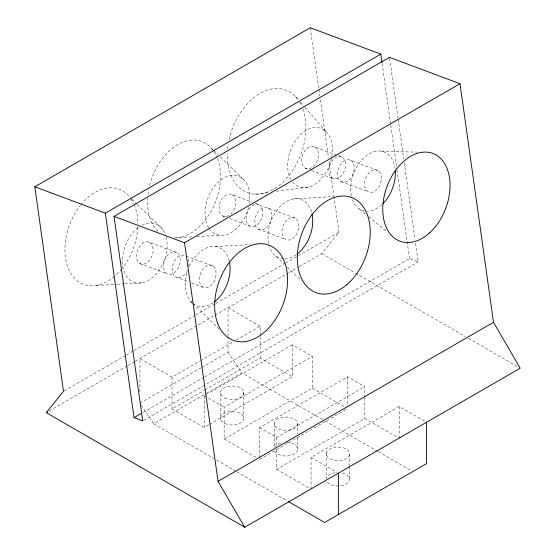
<?xml version="1.0" encoding="UTF-8"?>
<svg xmlns="http://www.w3.org/2000/svg" width="555" height="555" viewBox="0 0 555 555"><rect width="100%" height="100%" fill="white"/><g stroke="black" fill="none" stroke-linecap="round" stroke-linejoin="round"><path stroke-width="0.42" stroke-dasharray="2.77 2.08" d="M299.242 266.608L321.72 253.628L338.973 232.268L334.048 197.178M64.262 390.866L125.805 355.332M126.561 354.902L133.311 351.003M134.067 350.566L194.861 315.469M195.61 315.032L215.125 303.765M215.874 303.335L284.93 263.465M285.679 263.035L297.688 256.098M298.437 255.668L338.973 232.268M49.256 410.936L127.178 365.946M127.927 365.509L134.671 361.617M135.42 361.187L288.003 273.095M288.753 272.665L298.493 267.038M139.916 391.99L139.916 358.592L172.029 377.129L199.668 361.173M200.417 360.743L233.28 341.769M236.27 340.042L260.177 326.243L260.177 335.699M139.916 403.124L201.167 367.757M201.916 367.327L228.063 352.231L228.063 336.816M143.051 412.462L203.845 377.358M204.594 376.928L409.5 258.623L418.179 261.87L415.542 243.041M143.474 420.468L418.179 261.87M172.029 377.129L172.029 408.938L204.15 390.394M204.899 389.964L260.177 358.051L292.325 376.609L292.325 344.801L312.285 356.331L312.285 388.132L224.137 439.026L224.137 407.217L312.285 356.331M141.338 405.261L153.686 423.798L205.974 393.606M206.724 393.176L241.834 372.904L324.3 420.517M208.659 424.915L204.178 427.503L204.178 395.694L292.325 344.801M209.408 424.485L292.325 376.609M259.532 457.743L259.532 427.655L347.68 376.762L364.802 386.648L364.802 396.964M259.532 427.655L276.654 437.534L364.802 386.648M259.532 459.457L347.68 408.57M276.654 449.571L276.654 469.343L364.802 418.449L398.455 437.881M311.057 489.205L311.057 457.403L399.205 406.51L425.796 421.862M255.189 194.188L269.536 192.252M276.39 191.329L309.295 186.882M293.845 198.905L333.423 196.616M96.424 285.443L116.092 284.313M116.945 284.264L123.793 283.876M124.646 283.827L141.747 282.849M174.492 237.852L192.523 236.846M196.817 236.603L220.002 235.306M215.423 246.552L249.896 244.637M381.465 151.244L417.006 152.112M314.893 146.978A11.69 7.819 -69.5 0 1 313.589 166.229A11.69 7.819 -69.5 0 1 301.712 159.549A11.69 7.819 -69.5 0 1 314.893 146.978L337.232 155.331M338.03 155.629L342.019 157.12A11.69 7.819 -69.5 0 1 340.714 176.365A11.69 7.819 -69.5 0 1 328.837 169.684A11.69 7.819 -69.5 0 1 342.019 157.12M350.698 160.36A11.69 7.819 -69.5 0 1 349.393 179.612A11.69 7.819 -69.5 0 1 337.516 172.931A11.69 7.819 -69.5 0 1 350.698 160.36L377.823 170.503A11.69 7.819 -69.5 0 1 376.526 189.748A11.69 7.819 -69.5 0 1 364.642 183.067A11.69 7.819 -69.5 0 1 377.823 170.503M305.236 168.186L308.427 169.379M311.619 170.572L332.362 178.328M341.041 181.575L368.166 191.711M232.254 194.694A11.69 7.819 -69.5 0 1 230.949 213.939A11.69 7.819 -69.5 0 1 219.072 207.258A11.69 7.819 -69.5 0 1 232.254 194.694L252.199 202.145M255.39 203.338L259.379 204.83A11.69 7.819 -69.5 0 1 258.075 224.074A11.69 7.819 -69.5 0 1 246.198 217.393A11.69 7.819 -69.5 0 1 259.379 204.83M268.058 208.076A11.69 7.819 -69.5 0 1 266.761 227.321A11.69 7.819 -69.5 0 1 254.877 220.64A11.69 7.819 -69.5 0 1 268.058 208.076L295.191 218.212A11.69 7.819 -69.5 0 1 293.886 237.457A11.69 7.819 -69.5 0 1 282.009 230.776A11.69 7.819 -69.5 0 1 295.191 218.212M222.597 215.902L225.788 217.095M229.777 218.58L249.722 226.038M258.401 229.284L285.534 239.42M149.614 242.403A11.69 7.819 -69.5 0 1 148.31 261.648A11.69 7.819 -69.5 0 1 136.433 254.967A11.69 7.819 -69.5 0 1 149.614 242.403L176.74 252.539A11.69 7.819 -69.5 0 1 175.435 271.784A11.69 7.819 -69.5 0 1 163.558 265.103A11.69 7.819 -69.5 0 1 176.74 252.539M212.551 265.921A11.69 7.819 -69.5 0 0 199.37 278.492A11.69 7.819 -69.5 0 0 211.247 285.173A11.69 7.819 -69.5 0 0 212.551 265.921L185.425 255.786A11.69 7.819 -69.5 0 0 173.736 262.529A11.69 7.819 -69.5 0 0 175.769 276.994L188.533 281.767M139.957 263.611L167.083 273.747M191.725 282.96L202.894 287.129M321.72 253.628L465.513 336.649M468.51 338.377L517.191 366.487M260.177 326.243L228.063 307.699L228.063 335.962M312.285 388.132L343.989 406.44M325.05 420.947L377.525 451.243M378.274 451.68L411.262 470.723M204.178 395.694L224.137 407.217M311.057 457.403L336.906 472.326M172.029 408.938L204.178 427.503M224.137 439.026L256.583 457.757M276.654 469.343L309.558 488.344M153.686 423.798L213.661 458.423M216.658 460.15L236.152 471.41M236.902 471.84L287.129 500.839M359.46 208.992L365.447 213.946M368.77 216.7L387.39 232.115M276.293 256.348L283.695 263.542M287.393 267.142L300.963 280.33M131.674 199.141L136.62 203.949M137.238 204.552L162.608 229.18M211.698 148.504L212.933 149.711M213.55 150.315L217.872 154.526M220.342 156.933L244.401 180.417M190.552 301.178L192.398 302.975M193.008 303.578L219.44 329.344M295.378 96.452L298.201 99.685M300.456 102.266L304.404 106.796M304.973 107.441L326.409 132.014M228.063 352.231L241.834 372.904M389.603 58.213L398.011 118.111M398.129 118.964L403.769 159.181M404.255 162.608L415.057 239.621M382.124 63.52L390.651 124.278M390.769 125.132L396.894 168.775M397.012 169.629L409.5 258.623M310.273 27.75L318.799 88.509M318.917 89.362L319.874 96.209M320.36 99.629L328.525 157.821M329.004 161.241L333.93 196.324M399.205 406.51L399.205 438.318M364.802 397.824L364.802 418.449M349.546 454.58A11.69 6.75 0 0 1 330.995 459.262A11.69 6.75 0 0 1 333.243 447.649A11.69 6.75 0 0 1 349.546 454.58L349.546 465.603M349.546 466.457L349.546 480.026M347.68 376.762L347.68 406.85M326.312 453.081L326.312 478.528A11.69 6.75 0 0 1 336.177 472.603M297.598 423.798A11.69 6.75 0 0 1 280.067 429.639A11.69 6.75 0 0 1 280.067 417.957A11.69 6.75 0 0 1 297.598 423.798L297.598 433.975M297.598 437.368L297.598 449.245M276.654 437.534L276.654 446.13M274.225 423.798L274.225 447.545M260.177 336.559L260.177 358.051M243.784 391.99L243.784 417.436M220.571 393.557L220.571 419.004M188.207 259.136A11.69 7.819 -69.5 0 1 188.471 267.371M187.451 270.243A11.69 7.819 -69.5 0 1 175.769 276.994M286.671 442.508A11.69 6.75 0 0 1 297.584 448.946A11.69 6.75 0 0 1 287.691 455.912A11.69 6.75 0 0 1 274.621 450.993M274.621 447.496A11.69 6.75 0 0 1 281.44 443.008M342.185 472.992A11.69 6.75 0 0 1 346.355 483.953A11.69 6.75 0 0 1 327.221 481.983M189.435 266.24A31.163 20.847 -69.5 0 1 211.545 246.566A31.163 20.847 -69.5 0 1 229.277 261.197M213.453 302.586A31.163 20.847 -69.5 0 1 192.883 303.474M192.259 302.954A31.163 20.847 -69.5 0 1 187.389 271.575M141.99 225.177A31.163 20.847 -69.5 0 1 165.494 234.751M166.153 236.902A31.163 20.847 -69.5 0 1 150.613 278.992A31.163 20.847 -69.5 0 1 122.995 267.212A31.163 20.847 -69.5 0 1 140.547 225.982M208.694 227.758A31.163 20.847 -69.5 0 1 223.304 178.197A31.163 20.847 -69.5 0 1 249.313 203.574M248.522 207.508A31.163 20.847 -69.5 0 1 230.464 233.003A31.163 20.847 -69.5 0 1 209.103 228.403M291.153 179.758A31.163 20.847 -69.5 0 1 306.79 130.002A31.163 20.847 -69.5 0 1 331.619 157.752M331.453 158.536A31.163 20.847 -69.5 0 1 313.457 185.093A31.163 20.847 -69.5 0 1 291.618 180.507M229.083 139.694A54.737 36.609 -69.5 0 1 260.912 92.921A54.737 36.609 -69.5 0 1 299.311 101.503M299.742 102.217A54.737 36.609 -69.5 0 1 301.337 105.193M302.905 108.94A54.737 36.609 -69.5 0 1 273.719 189.061A54.737 36.609 -69.5 0 1 227.397 153.423M227.633 149.191A54.737 36.609 -69.5 0 1 228.272 144.002M149.621 185.46A50.81 33.987 -69.5 0 1 178.87 144.009A50.81 33.987 -69.5 0 1 213.661 151.057M214.119 151.751A50.81 33.987 -69.5 0 1 216.901 157.03M217.504 158.543A50.81 33.987 -69.5 0 1 212.107 209.388A50.81 33.987 -69.5 0 1 176.088 238.081M158.099 231.497A50.81 33.987 -69.5 0 1 147.658 198.246M147.942 194.881A50.81 33.987 -69.5 0 1 148.698 189.734M80.884 204.837A50.81 33.987 -69.5 0 1 130.432 197.941M130.904 198.6A50.81 33.987 -69.5 0 1 133.824 203.74M134.178 204.545A50.81 33.987 -69.5 0 1 137.848 223.797M137.765 227.141A50.81 33.987 -69.5 0 1 122.405 268.079M121.885 268.731A50.81 33.987 -69.5 0 1 115.156 275.786M114.476 276.369A50.81 33.987 -69.5 0 1 69.222 270.424A50.81 33.987 -69.5 0 1 80.364 205.489M351.336 195.964A31.163 20.847 -69.5 0 1 368.381 154.311A31.163 20.847 -69.5 0 1 395.063 168.595M381.653 204.844A31.163 20.847 -69.5 0 1 366.897 211.198M364.531 210.969A31.163 20.847 -69.5 0 1 352.37 199.599M268.696 243.652A31.163 20.847 -69.5 0 1 284.493 202.852A31.163 20.847 -69.5 0 1 311.854 213.224M296.308 254.724A31.163 20.847 -69.5 0 1 284.424 258.907M283.619 258.88A31.163 20.847 -69.5 0 1 269.487 246.587M224.928 423.514A11.69 6.75 0 0 0 243.742 419.198A11.69 6.75 0 0 0 227.862 411.949A11.69 6.75 0 0 0 224.928 423.514M224.928 398.067A11.69 6.75 0 0 0 243.742 393.752A11.69 6.75 0 0 0 227.862 386.502A11.69 6.75 0 0 0 224.928 398.067"/><path stroke-width="0.83" d="M34.812 186.785L105.339 213.148L134.039 417.658L142.725 420.905L114.025 216.388L389.485 57.352L460.012 83.715L493.499 322.316L520.188 368.215L244.727 527.25L46.259 412.663L63.513 391.303L34.812 186.785L310.273 27.75L380.799 54.112L382 62.666M105.339 213.148L380.799 54.112M114.025 216.388L184.551 242.75L460.012 83.715M46.259 412.663L47.758 411.796M134.039 417.658L141.546 413.329M244.727 527.25L218.039 481.351L493.499 322.316M288.628 501.706L324.613 522.477L426.531 463.64L426.531 422.286M184.551 242.75L218.039 481.351M338.383 473.179L338.383 514.527M229.465 262.057A31.163 20.847 -69.5 0 1 214.702 301.663M395.236 170.191A31.163 20.847 -69.5 0 1 382.825 203.734M312.028 213.98A31.163 20.847 -69.5 0 1 297.015 254.204M266.449 330.322A50.81 33.987 -69.5 0 0 272.116 246.642A50.81 33.987 -69.5 0 0 214.806 301.282A50.81 33.987 -69.5 0 0 266.449 330.322M346.854 284.632A50.81 33.987 -69.5 0 0 356.698 200.154A50.81 33.987 -69.5 0 0 297.744 250.333A50.81 33.987 -69.5 0 0 346.854 284.632M429.417 233.038A46.884 31.358 -69.5 0 0 436.764 155.379A46.884 31.358 -69.5 0 0 383.026 203.567A46.884 31.358 -69.5 0 0 429.417 233.038"/></g></svg>
